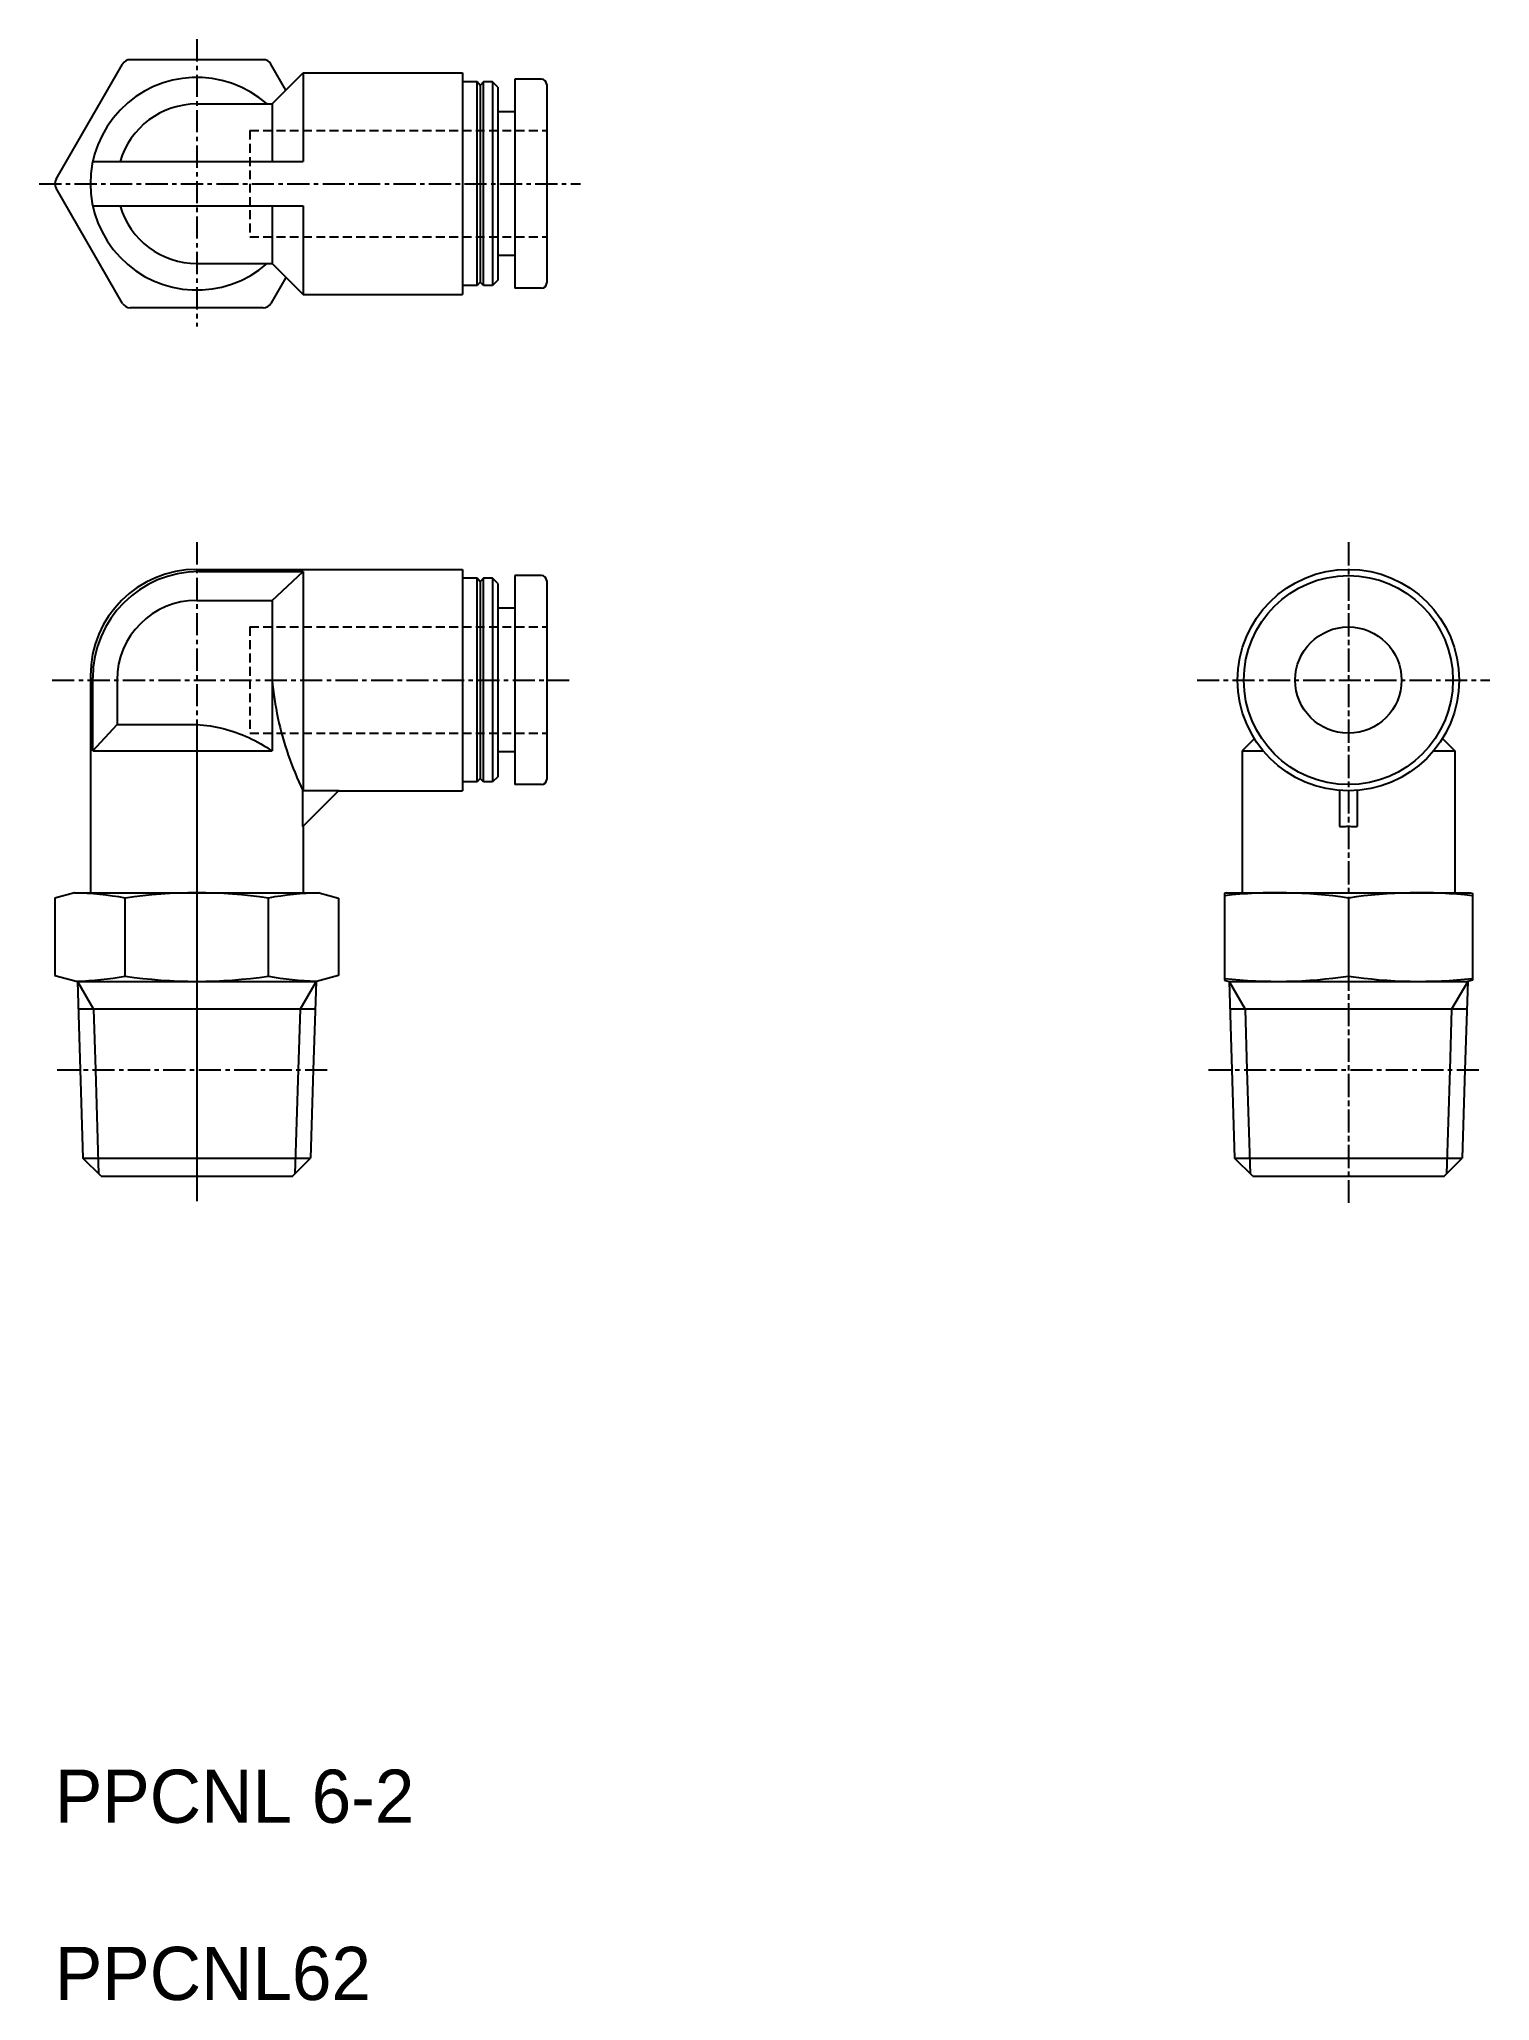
# Model space of a CAD drawing. Extents: x -1 to 81, y 0 to 111.
import ezdxf

# ---------------------------------------------------------------- set-up
doc = ezdxf.new("R2010")
doc.units = 0
doc.linetypes.add('CENTER', pattern=[2, 1.25, -0.25, 0.25, -0.25])
doc.linetypes.add('DASHED', pattern=[0.75, 0.5, -0.25])
doc.layers.get('0').update_dxf_attribs({"linetype": 'CONTINUOUS'})
doc.layers.add('CENTER', color=1, linetype='CENTER')

msp = doc.modelspace()

# ---------------------------------------------------------------- linework, layer by layer
at = {"color": 7, "linetype": 'CONTINUOUS'}
for p, q in [((0.06699, 102.741995), (3.81977, 109.242005)), ((11.75833, 109.492005), (4.25277, 109.492005)), ((13.0384, 107.774835), (12.19134, 109.241995)), ((12.25556, 106.991995), (14.00555, 108.741995)), ((14.00555, 108.742005), (23.00555, 108.742005)), ((14.00555, 108.742005), (14.00555, 103.742005)), ((23.00555, 108.742005), (23.00555, 96.242005)), ((23.83055, 108.242005), (23.00555, 108.242005)), ((23.83056, 96.741995), (23.83055, 108.241995)), ((24.00555, 108.041995), (23.83055, 108.241995)), ((24.18056, 108.241995), (24.00555, 108.041985)), ((24.00555, 108.041995), (24.00555, 96.941985)), ((24.70555, 108.242005), (24.18055, 108.242005)), ((24.18055, 96.741995), (24.18055, 108.241995)), ((25.00555, 107.942005), (24.70555, 108.242005)), ((24.70556, 108.241995), (24.70556, 96.741995)), ((25.00555, 107.942005), (25.00555, 97.041995)), ((25.95555, 108.391995), (25.95555, 96.591995)), ((27.45555, 108.391995), (25.95555, 108.391995)), ((27.75555, 108.091995), (27.75555, 96.891995)), ((8.00555, 106.992005), (12.25555, 106.992005)), ((12.25555, 106.992005), (12.25555, 103.742005)), ((25.95555, 106.541995), (25.00555, 106.541995)), ((2.1372, 103.742005), (14.00555, 103.742005)), ((3.81976, 95.741995), (0.06698, 102.241995)), ((2.1372, 101.242005), (14.00555, 101.242005)), ((12.25555, 101.242005), (12.25555, 97.992005)), ((14.00555, 101.242005), (14.00555, 96.242005)), ((8.00555, 97.992005), (12.25555, 97.992005)), ((12.25555, 97.991995), (14.00555, 96.241995)), ((25.95555, 98.442005), (25.00555, 98.442005)), ((13.0384, 97.209145), (12.19135, 95.742005)), ((23.83055, 96.742005), (23.00555, 96.742005)), ((24.00556, 96.941995), (23.83055, 96.741985)), ((24.18055, 96.741995), (24.00555, 96.941995)), ((24.70555, 96.742005), (24.18055, 96.742005)), ((25.00556, 97.042005), (24.70556, 96.741995)), ((27.45555, 96.591995), (25.95555, 96.591995)), ((11.75833, 95.492005), (4.25277, 95.492005)), ((14.00555, 96.242005), (23.00555, 96.242005)), ((8.00555, 80.732005), (23.00555, 80.732005)), ((8.13183, 80.605735), (14.00555, 80.605735)), ((12.25555, 78.982005), (14.00555, 80.605725)), ((14.00555, 80.605735), (14.00555, 68.252035)), ((23.00555, 80.732005), (23.00555, 68.232005)), ((23.83055, 80.232005), (23.00555, 80.232005)), ((23.83056, 68.731995), (23.83055, 80.232005)), ((24.00556, 80.032005), (23.83056, 80.232005)), ((24.18056, 80.232005), (24.00555, 80.032005)), ((24.00556, 80.032005), (24.00556, 68.931995)), ((24.18055, 68.732005), (24.18055, 80.232005)), ((24.70555, 80.232005), (24.18055, 80.232005)), ((24.70556, 80.232005), (24.70556, 68.732005)), ((25.00556, 79.932005), (24.70556, 80.232005)), ((25.00555, 79.931995), (25.00555, 69.031995)), ((25.95555, 80.381995), (25.95555, 68.582005)), ((27.45555, 80.381995), (25.95555, 80.381995)), ((27.75555, 80.082005), (27.75555, 68.881995)), ((8.00555, 78.982005), (12.25555, 78.982005)), ((12.25555, 78.982005), (12.25555, 70.482005)), ((25.95555, 78.532005), (25.00555, 78.532005)), ((2.00555, 74.732005), (2.00555, 62.482005)), ((2.13183, 70.482005), (2.13183, 74.605725)), ((3.50555, 74.482005), (3.50555, 71.982005)), ((2.13182, 70.482005), (3.50555, 71.982005)), ((3.50555, 71.982005), (8.00555, 71.982005)), ((67.70075, 71.177215), (67.00554, 70.482005)), ((78.31033, 71.177205), (79.00554, 70.482005)), ((2.13183, 70.482005), (12.25555, 70.482005)), ((25.95555, 70.431995), (25.00555, 70.431995)), ((67.00555, 70.482005), (67.00555, 62.482005)), ((67.00555, 70.482005), (68.2032, 70.482005)), ((77.80789, 70.482005), (79.00555, 70.482005)), ((79.00555, 70.482005), (79.00555, 62.482005)), ((23.83055, 68.732005), (23.00555, 68.732005)), ((24.00555, 68.931995), (23.83055, 68.732005)), ((24.18055, 68.732005), (24.00555, 68.932005)), ((24.70555, 68.732005), (24.18055, 68.732005)), ((25.00556, 69.032005), (24.70555, 68.732005)), ((16.02558, 68.252045), (13.98552, 66.211975)), ((13.98552, 68.252035), (16.02558, 68.252035)), ((13.98552, 66.211975), (13.98552, 68.252035)), ((16.00555, 68.232005), (23.00555, 68.232005)), ((27.45555, 68.582005), (25.95555, 68.582005)), ((72.50555, 68.252035), (72.50555, 66.211975)), ((73.50555, 68.252035), (73.50555, 66.211975)), ((14.00555, 66.232015), (14.00555, 62.482005)), ((1.10555, 62.482005), (0, 62.185775)), ((0, 62.185775), (0, 57.814225)), ((1.10556, 62.482005), (14.90556, 62.482005)), ((3.96411, 57.778235), (3.96411, 62.185775)), ((12.04701, 57.778235), (12.04701, 62.185775)), ((14.90555, 62.482005), (16.0111, 62.185775)), ((16.0111, 62.185775), (16.0111, 57.814225)), ((66.10554, 62.482005), (66.00554, 62.455215)), ((66.00555, 62.455205), (66.00555, 57.544795)), ((66.10554, 62.482005), (79.90554, 62.482005)), ((73.00555, 62.185775), (73.00555, 57.778235)), ((79.90555, 62.482005), (80.00555, 62.455215)), ((80.00555, 62.455205), (80.00555, 57.544795)), ((0, 57.814235), (1.27683, 57.472105)), ((16.01111, 57.814235), (14.77124, 57.482005)), ((1.27111, 57.482005), (14.77124, 57.482005)), ((1.27138, 57.473565), (1.42705, 52.492005)), ((14.74, 57.482005), (14.58406, 52.492005)), ((66.00554, 57.544785), (66.27683, 57.472095)), ((66.23986, 57.482005), (79.77124, 57.482005)), ((66.27137, 57.473565), (66.42704, 52.492005)), ((79.73973, 57.473565), (79.58405, 52.492005)), ((80.00555, 57.544795), (79.73972, 57.473565)), ((14.69101, 55.914525), (1.32009, 55.914525)), ((79.69101, 55.914525), (66.32009, 55.914525)), ((1.42705, 52.492005), (1.58291, 47.504655)), ((14.58406, 52.492005), (14.42821, 47.504655)), ((66.42704, 52.492005), (66.5829, 47.504655)), ((79.58405, 52.492005), (79.4282, 47.504645)), ((1.58291, 47.504655), (14.4282, 47.504655)), ((2.60556, 46.482008), (1.58291, 47.504655)), ((13.40555, 46.482005), (14.4282, 47.504655)), ((66.5829, 47.504655), (79.42819, 47.504655)), ((67.60555, 46.482007), (66.5829, 47.504655)), ((78.40555, 46.482002), (79.42819, 47.504655)), ((2.60556, 46.482003), (13.40556, 46.482003)), ((67.60554, 46.482003), (78.40554, 46.482003))]:
    msp.add_line(p, q, dxfattribs=at)
at = {"color": 3, "linetype": 'DASHED'}
for p, q in [((11.00555, 105.492005), (27.75555, 105.492005)), ((11.00555, 105.492005), (11.00555, 99.492005)), ((11.00555, 99.492005), (27.75555, 99.492005)), ((11.00555, 77.482005), (27.75555, 77.482005)), ((11.00555, 77.482005), (11.00555, 71.482005)), ((11.00555, 71.482005), (27.75555, 71.482005))]:
    msp.add_line(p, q, dxfattribs=at)
at = {"color": 3, "linetype": 'CONTINUOUS'}
for p, q in [((1.27683, 57.472105), (2.1761, 55.914535)), ((14.73999, 57.482005), (13.835, 55.914525)), ((66.27682, 57.472095), (67.17609, 55.914525)), ((79.73999, 57.482005), (78.83501, 55.914525)), ((2.17611, 55.914525), (2.28306, 52.492005)), ((13.83501, 55.914525), (13.72805, 52.492005)), ((67.1761, 55.914525), (67.28305, 52.492005)), ((78.835, 55.914525), (78.72804, 52.492005)), ((2.28306, 52.492005), (2.46653, 46.621037)), ((13.72805, 52.492005), (13.54458, 46.621039)), ((67.28305, 52.492005), (67.46652, 46.62104)), ((78.72804, 52.492005), (78.54458, 46.621037))]:
    msp.add_line(p, q, dxfattribs=at)
at = {"color": 7, "linetype": 'CONTINUOUS'}
for points in [[(12.25555, 74.482005, 0.029289121), (12.5875, 72.342105, 0.029920889), (13.1713, 70.255355, 0.029023901), (13.99612, 68.251575)], [(8.00555, 71.982005, -0.04417287), (9.50464, 71.744085, -0.046643749), (10.93702, 71.236875, -0.043444159), (12.25555, 70.482005)], [(72.50555, 66.211975, -0.013298917), (72.83869, 66.229775, -0.013380235), (73.17239, 66.229775, -0.013299401), (73.50555, 66.211975)]]:
    msp.add_lwpolyline(points, format="xyb", dxfattribs=at)
for radius in [6.25, 5.899998, 3]:
    msp.add_circle((73.00555, 74.482005), radius, dxfattribs=at)
for centre, radius, start, end in [((8.00555, 102.492005), 6, 48.590378, 311.40964), ((4.25277, 108.992005), 0.5, 90, 149.99999), ((11.75833, 108.992005), 0.5, 30.000012, 90), ((27.45555, 108.091995), 0.3, 0, 90), ((8.00555, 102.492005), 4.5, 90.000003, 163.87238), ((0.5, 102.492005), 0.5, 149.99998, 210.00001), ((8.00555, 102.492005), 4.5, 196.12762, 270), ((27.45555, 96.891995), 0.3, 270, 0), ((4.25277, 95.992005), 0.5, 210.00001, 270), ((11.75833, 95.992005), 0.5, 270, 329.99999), ((8.00555, 74.732005), 6, 90.000003, 180), ((8.13183, 74.605725), 6, 90.000003, 180), ((27.45555, 80.082005), 0.3, 0, 90), ((8.00555, 74.482005), 4.5, 90.000003, 180), ((27.45555, 68.881995), 0.3, 270, 0), ((0.47859, 42.491837), 20, 79.963497, 88.203587), ((8.00555, 34.765427), 27.716583, 81.61561, 98.384388), ((15.53251, 42.491837), 20, 91.79641, 100.03651), ((69.00277, 35.293061), 27.188971, 81.534106, 96.328965), ((77.00833, 35.293061), 27.188971, 83.67104, 98.465892), ((0.47859, 77.472175), 20, 272.13768, 280.0365), ((8.00555, 85.198585), 27.716583, 261.61561, 278.38439), ((15.53251, 77.472175), 20, 259.96349, 267.72951), ((69.00277, 84.670955), 27.188971, 263.67104, 278.46589), ((77.00833, 84.670955), 27.188971, 261.53411, 276.32896)]:
    msp.add_arc(centre, radius, start, end, dxfattribs=at)
at = {"layer": 'CENTER', "color": 1, "linetype": 'CENTER'}
for p, q in [((8.00555, 110.645765), (8.00555, 94.430165)), ((-0.8866, 102.492005), (29.67111, 102.492005)), ((8.00555, 82.258275), (8.00555, 45.082978)), ((73.00555, 82.258275), (73.00555, 45.082978)), ((73.00555, 82.196385), (73.00555, 44.980446)), ((-0.15928, 74.482005), (29.03236, 74.482005)), ((64.46286, 74.482005), (80.98715, 74.482005)), ((8.00555, 72.021935), (8.00555, 45.315339)), ((0.11836, 52.492005), (15.41626, 52.492005)), ((65.11836, 52.492005), (80.41624, 52.492005))]:
    msp.add_line(p, q, dxfattribs=at)

# ---------------------------------------------------------------- texts
for s, p in [('PPCNL 6-2', (0, 10)), ('PPCNL62', (0, 0))]:
    msp.add_text(s, height=3).set_placement(p)

doc.saveas('drawing.dxf')
